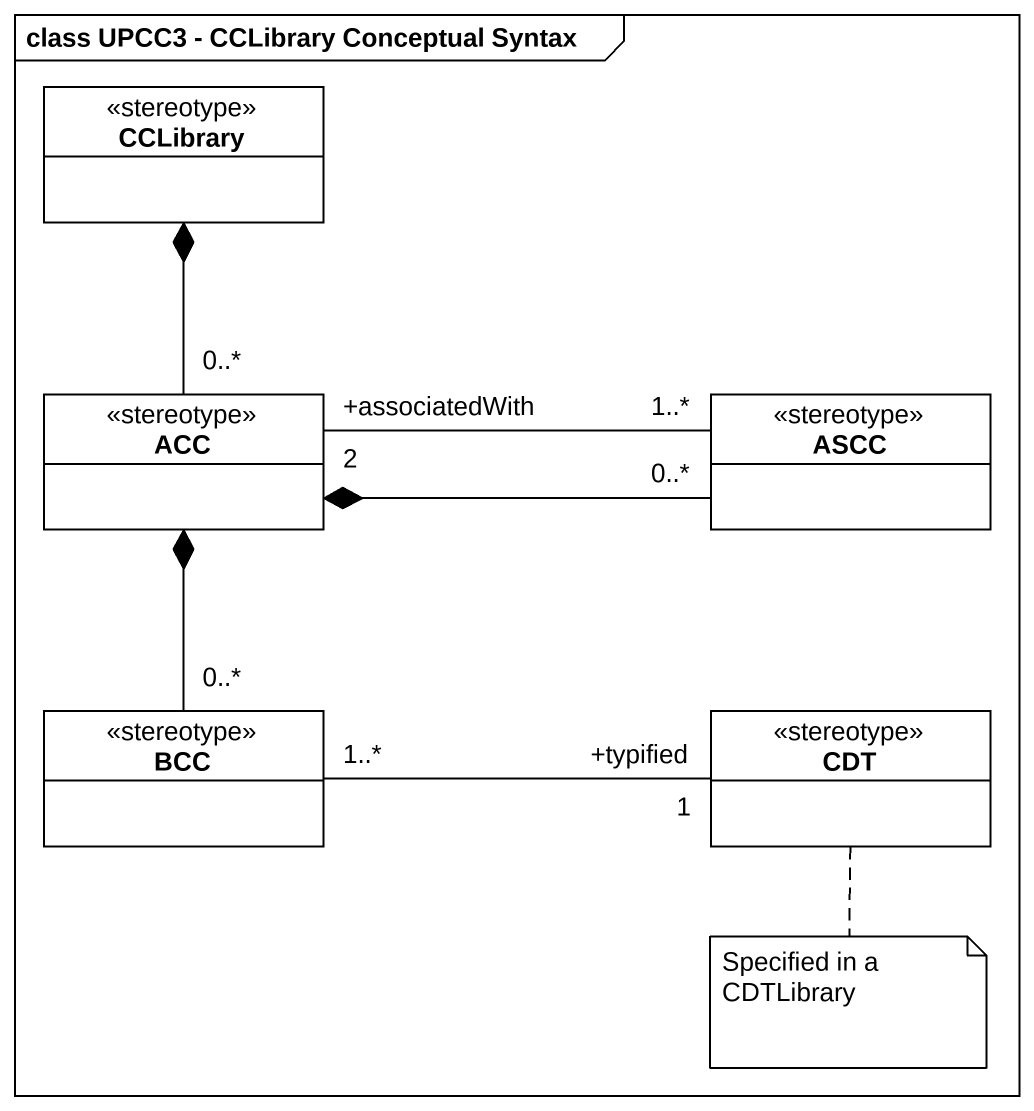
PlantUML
@startuml
mainframe class UPCC3 - CCLibrary Conceptual Syntax
hide circle
hide empty members
class CCLibrary <<stereotype>>
class ACC <<stereotype>>
class ASCC <<stereotype>>
class BCC <<stereotype>>
class CDT <<stereotype>>
ACC "0..*" -up-* CCLibrary
ASCC "1..*" -left- "+associatedWith\n2" ACC
ASCC "0..*" -left-* ACC
BCC "0..*" -up-* ACC
CDT "+typified\n1" -left- "1..*" BCC
note bottom of CDT : Specified in a CDTLibrary
@enduml
